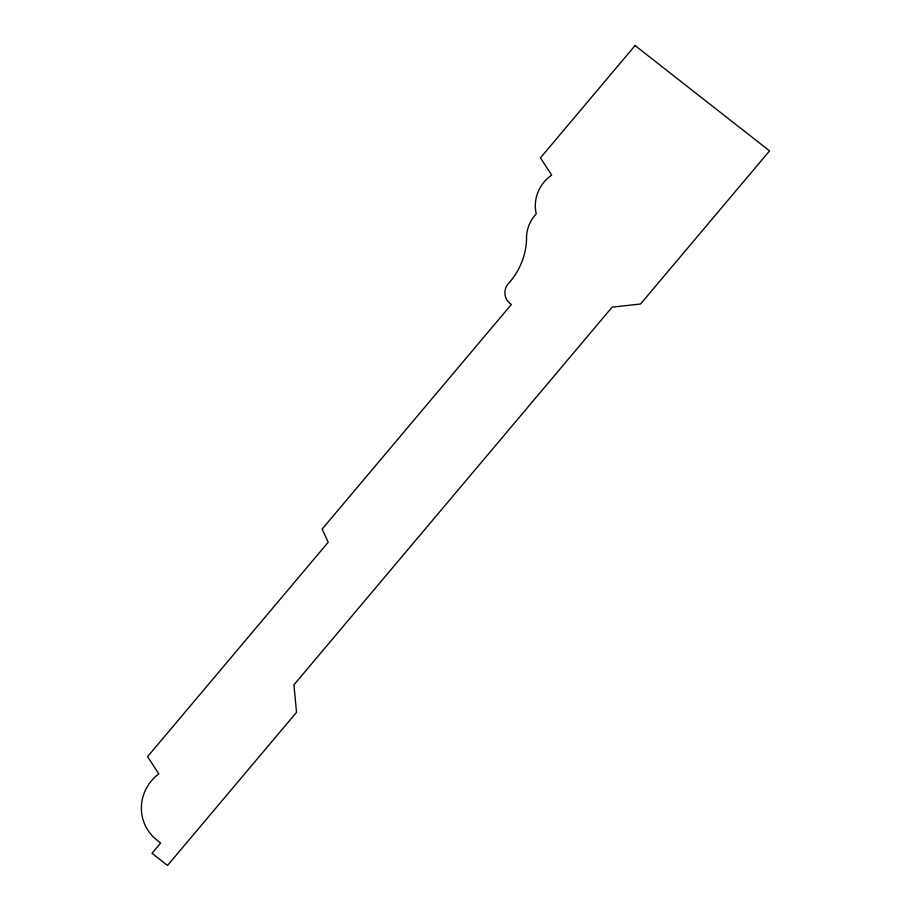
<?xml version="1.0" encoding="UTF-8"?>
<svg xmlns="http://www.w3.org/2000/svg" width="911" height="911" viewBox="0 0 911 911"><rect width="100%" height="100%" fill="white"/><g stroke="black" fill="none" stroke-linecap="round" stroke-linejoin="round"><path stroke-width="1.37" d="M635.069 45.55L540.462 157.842L551.679 175.094A38.228 36.759 -17.8 0 0 536.226 213.823A36.702 35.301 -17.8 0 0 526.558 239.855A72.368 69.6 -17.8 0 1 507.416 284.688A14.815 14.257 -17.8 0 0 511.356 304.479L322.152 529.063L328.188 542.273L147.582 756.642L158.799 773.894A43.83 42.157 -17.8 0 0 154.722 838.245L160.598 843.085L152 853.3L167.522 865.45L296.53 712.322L293.911 684.867L612.124 307.155L640.547 304.001L769.544 150.884L635.069 45.55"/></g></svg>
